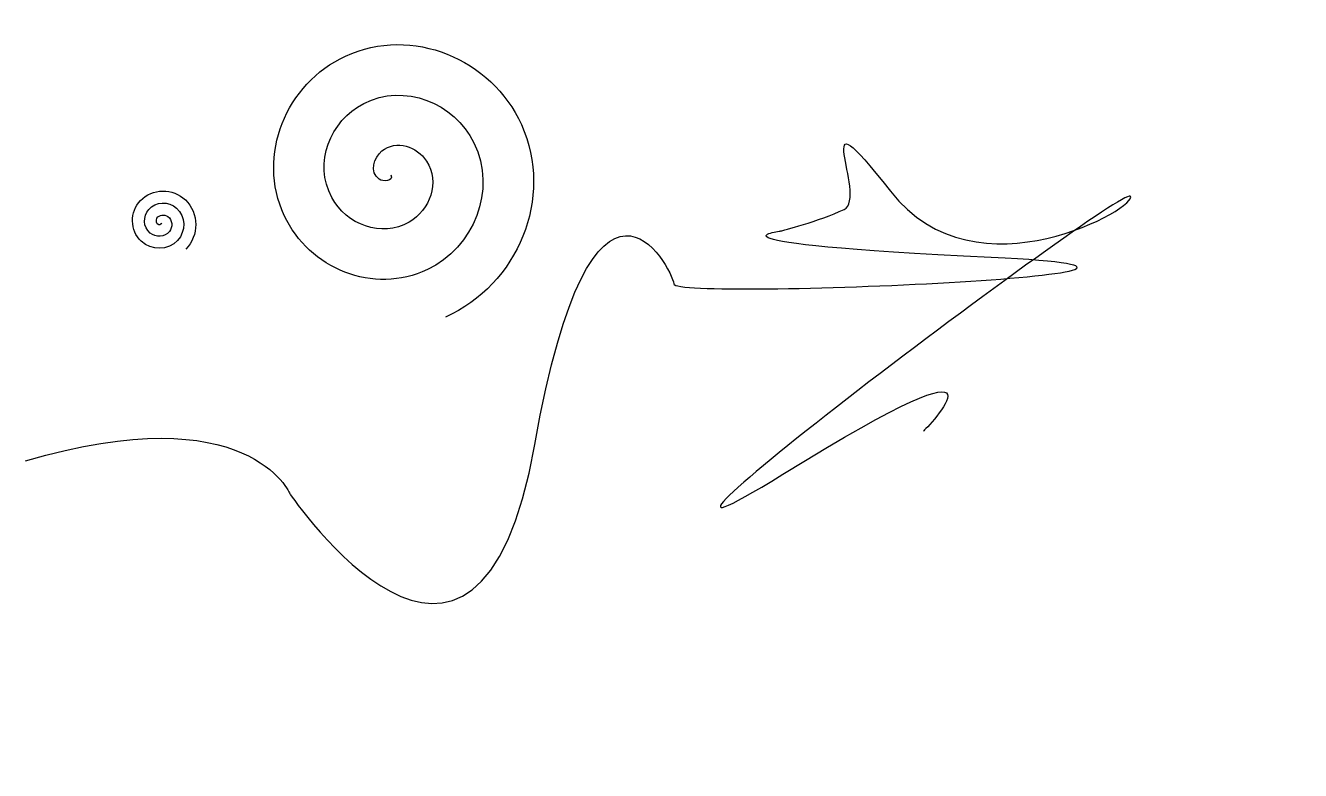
# Model space of a CAD drawing. Extents: x 125 to 356, y 503 to 638.
import ezdxf

# ---------------------------------------------------------------- set-up
doc = ezdxf.new("R2010")
doc.units = 0
doc.layers.add('Calque_1', color=7, linetype='CONTINUOUS')

msp = doc.modelspace()

# ---------------------------------------------------------------- linework, layer by layer
at = {"layer": 'Calque_1', "color": 7}
for points in [[(183.064368, 632.787557), (195.13923, 638.324926), (209.560465, 632.300839), (214.949469, 620.368396)], [(171.969585, 603.876067), (166.876846, 614.778092), (172.301012, 627.851625), (183.064368, 632.787557)], [(186.362836, 624.191579), (193.741498, 627.959231), (202.783363, 624.328775), (206.353491, 617.069928)], [(273.472092, 605.000565), (277.969992, 607.099581), (266.27546, 628.389621), (281.868163, 608.299019)], [(180.565563, 607.174532), (177.233888, 613.375342), (180.270476, 621.080734), (186.362836, 624.191579)], [(214.949469, 620.368396), (220.932283, 607.121118), (214.307725, 591.35112), (201.20593, 585.509686)], [(217.398319, 562.420477), (227.893408, 621.492846), (242.286678, 594.505468), (242.586536, 591.506872)], [(189.6613, 615.595603), (192.275804, 617.686449), (196.065133, 616.380126), (197.757516, 613.771464)], [(189.161538, 610.472999), (187.397694, 611.779388), (188.199675, 614.426726), (189.6613, 615.595603)], [(206.353491, 617.069928), (210.560766, 608.515634), (206.333932, 598.132565), (197.907463, 594.105661)], [(197.757516, 613.771464), (200.241156, 609.94315), (198.374547, 604.878831), (194.608998, 602.701639)], [(191.310534, 611.297614), (191.806673, 610.004648), (189.812418, 609.990925), (189.161538, 610.472999)], [(145.881774, 606.599799), (148.047083, 608.90521), (151.768057, 608.87196), (154.027964, 606.724722)], [(325.347817, 607.399438), (323.248819, 608.898742), (216.798596, 528.836173), (262.377281, 557.023011)], [(281.868163, 608.299019), (297.460885, 588.208416), (327.446844, 605.900143), (325.347817, 607.399438)], [(146.031698, 599.228246), (143.929655, 601.174865), (143.951652, 604.544786), (145.881774, 606.599799)], [(147.381075, 605.000548), (148.669767, 606.493981), (150.989596, 606.505448), (152.428714, 605.225449)], [(154.027964, 606.724722), (156.536889, 604.340892), (156.492354, 600.268578), (154.127914, 597.803893)], [(194.608998, 602.701639), (189.590114, 599.799781), (183.213113, 602.246991), (180.565563, 607.174532)], [(147.630949, 600.727547), (146.339427, 601.795667), (146.317034, 603.76746), (147.381075, 605.000548)], [(148.880367, 603.401304), (149.269113, 604.097144), (150.222002, 604.149392), (150.829455, 603.726148)], [(150.829455, 603.726148), (151.720917, 603.105024), (151.76412, 601.820674), (151.129312, 601.002422)], [(152.428714, 605.225449), (154.124666, 603.717001), (154.125054, 601.047865), (152.628613, 599.403172)], [(197.907463, 594.105661), (188.178871, 589.456443), (176.451591, 594.281438), (171.969585, 603.876067)], [(262.077423, 601.102386), (262.077423, 601.102386), (268.974193, 602.901547), (273.472092, 605.000565)], [(149.230202, 602.226853), (148.723943, 602.35651), (148.66304, 603.012297), (148.880367, 603.401304)], [(149.630014, 602.601676), (149.855539, 602.361128), (149.417019, 602.179004), (149.230202, 602.226853)], [(300.159609, 596.304629), (244.085839, 599.003371), (262.077423, 601.102386), (262.077423, 601.102386)], [(152.628613, 599.403172), (150.900914, 597.504311), (147.881659, 597.515085), (146.031698, 599.228246)], [(151.129312, 601.002422), (150.283216, 599.911821), (148.657272, 599.87876), (147.630949, 600.727547)], [(242.586536, 591.506872), (242.886393, 588.508274), (356.23338, 593.605891), (300.159609, 596.304629)], [(262.377281, 557.023011), (307.955962, 585.20982), (287.865354, 564.819352), (287.865354, 564.819352)], [(125.041513, 559.421881), (165.522583, 571.41627), (173.019073, 553.424683), (173.019073, 553.424683)], [(173.019073, 553.424683), (173.019073, 553.424683), (206.903225, 503.348117), (217.398319, 562.420477)]]:
    msp.add_open_spline(points, degree=3, dxfattribs=at)

doc.saveas('drawing.dxf')
